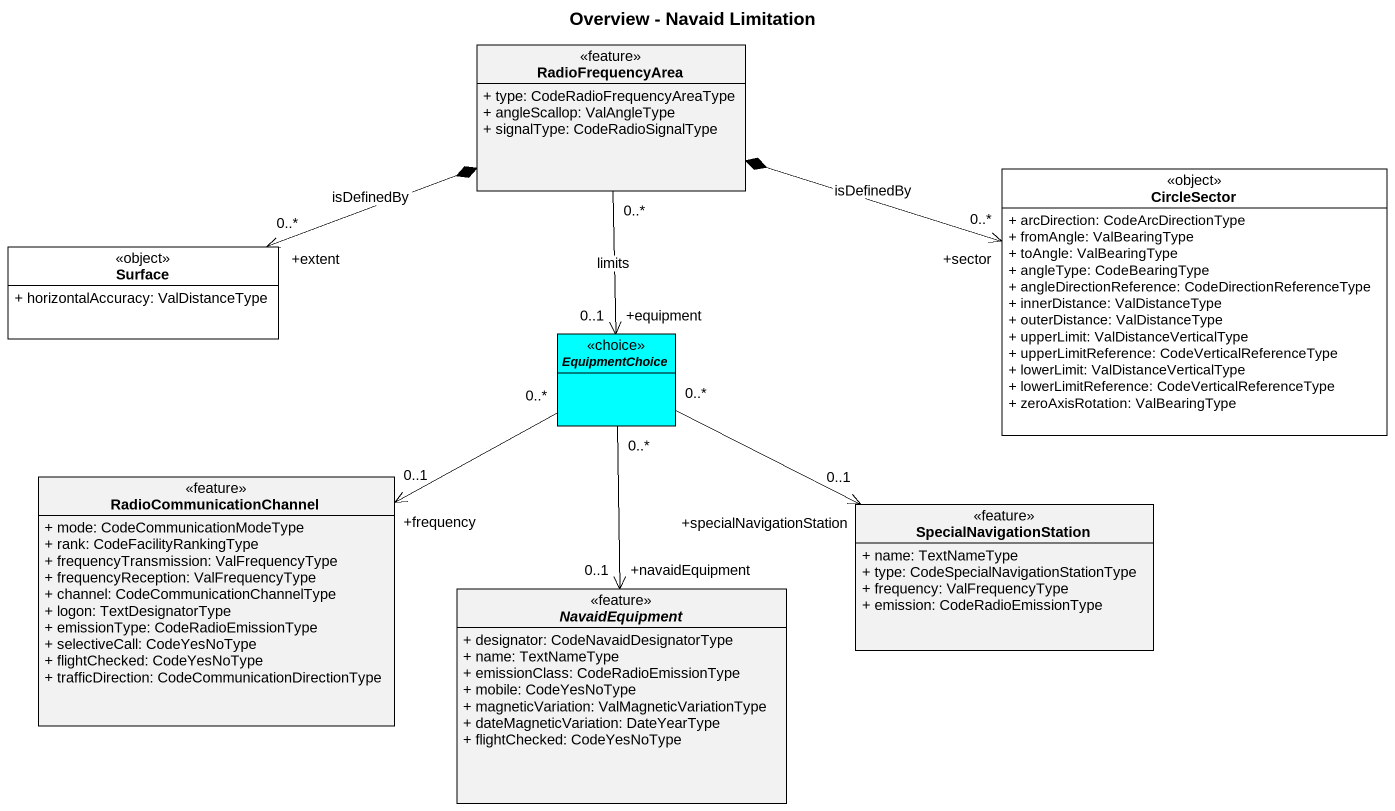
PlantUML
@startuml
title Overview - Navaid Limitation
hide circle
hide empty members
skinparam classAttributeIconSize 0
class RadioFrequencyArea <<feature>> {
  + type: CodeRadioFrequencyAreaType
  + angleScallop: ValAngleType
  + signalType: CodeRadioSignalType
}
class CircleSector <<object>> #FFFFFF {
  + arcDirection: CodeArcDirectionType
  + fromAngle: ValBearingType
  + toAngle: ValBearingType
  + angleType: CodeBearingType
  + angleDirectionReference: CodeDirectionReferenceType
  + innerDistance: ValDistanceType
  + outerDistance: ValDistanceType
  + upperLimit: ValDistanceVerticalType
  + upperLimitReference: CodeVerticalReferenceType
  + lowerLimit: ValDistanceVerticalType
  + lowerLimitReference: CodeVerticalReferenceType
  + zeroAxisRotation: ValBearingType
}
class Surface <<object>> #FFFFFF {
  + horizontalAccuracy: ValDistanceType
}
abstract class EquipmentChoice <<choice>> #00FFFF
class RadioCommunicationChannel <<feature>> {
  + mode: CodeCommunicationModeType
  + rank: CodeFacilityRankingType
  + frequencyTransmission: ValFrequencyType
  + frequencyReception: ValFrequencyType
  + channel: CodeCommunicationChannelType
  + logon: TextDesignatorType
  + emissionType: CodeRadioEmissionType
  + selectiveCall: CodeYesNoType
  + flightChecked: CodeYesNoType
  + trafficDirection: CodeCommunicationDirectionType
}
class SpecialNavigationStation <<feature>> {
  + name: TextNameType
  + type: CodeSpecialNavigationStationType
  + frequency: ValFrequencyType
  + emission: CodeRadioEmissionType
}
abstract class NavaidEquipment <<feature>> {
  + designator: CodeNavaidDesignatorType
  + name: TextNameType
  + emissionClass: CodeRadioEmissionType
  + mobile: CodeYesNoType
  + magneticVariation: ValMagneticVariationType
  + dateMagneticVariation: DateYearType
  + flightChecked: CodeYesNoType
}
RadioFrequencyArea *-right-> "+sector\n0..*" CircleSector : isDefinedBy
RadioFrequencyArea *-left-> "+extent\n0..*" Surface : isDefinedBy
RadioFrequencyArea "0..*" --> "+equipment\n0..1" EquipmentChoice : limits
EquipmentChoice "0..*" -left-> "+frequency\n0..1" RadioCommunicationChannel
EquipmentChoice "0..*" -right-> "+specialNavigationStation\n0..1" SpecialNavigationStation
EquipmentChoice "0..*" --> "+navaidEquipment\n0..1" NavaidEquipment
@enduml
